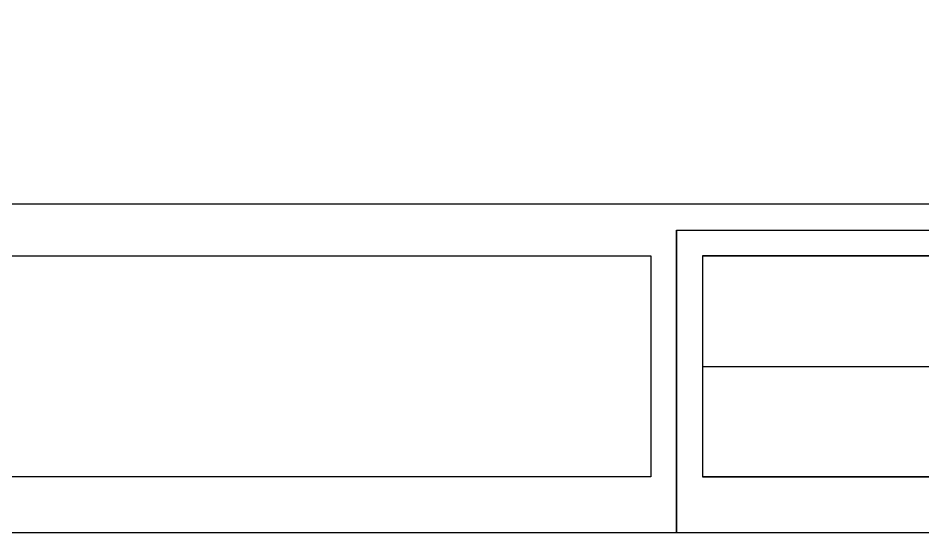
# Model space of a CAD drawing. Header units: millimetres. Extents: x 71819 to 78266, y 23672 to 38445.
# Drawn here: x 76634 to 77684, y 24883 to 25480 of the extents above; entities that cross this region are included whole.
import ezdxf

# ---------------------------------------------------------------- set-up
doc = ezdxf.new("R2010")
doc.units = ezdxf.units.MM

msp = doc.modelspace()

# ---------------------------------------------------------------- linework, layer by layer
for p, q in [((77398.2, 25234), (77398.2, 24883)), ((77368.2, 25204), (77368.2, 24948)), ((77428.2, 25204), (77428.2, 24948)), ((77428.2, 25076), (78180.7, 25076))]:
    msp.add_line(p, q)
for points in [[(78245.7, 28874), (78245.7, 24883), (72655.7, 24883), (72655.7, 28874)], [(78180.7, 25204), (77428.2, 25204), (77428.2, 24948), (78180.7, 24948)]]:
    msp.add_lwpolyline(points, close=True)
for points in [[(78180.7, 25264), (72720.7, 25264)], [(77398.2, 24883), (77398.2, 25234), (78245.7, 25234)], [(73082.1, 25204), (77368.2, 25204)], [(78180.7, 25204), (78180.7, 24948), (77428.2, 24948)], [(77428.2, 25204), (78180.7, 25204), (78180.7, 24948), (77428.2, 24948)], [(77368.2, 24948), (73082.1, 24948)], [(77368.2, 24948), (73087.3, 24948)]]:
    msp.add_lwpolyline(points)

doc.saveas('drawing.dxf')
